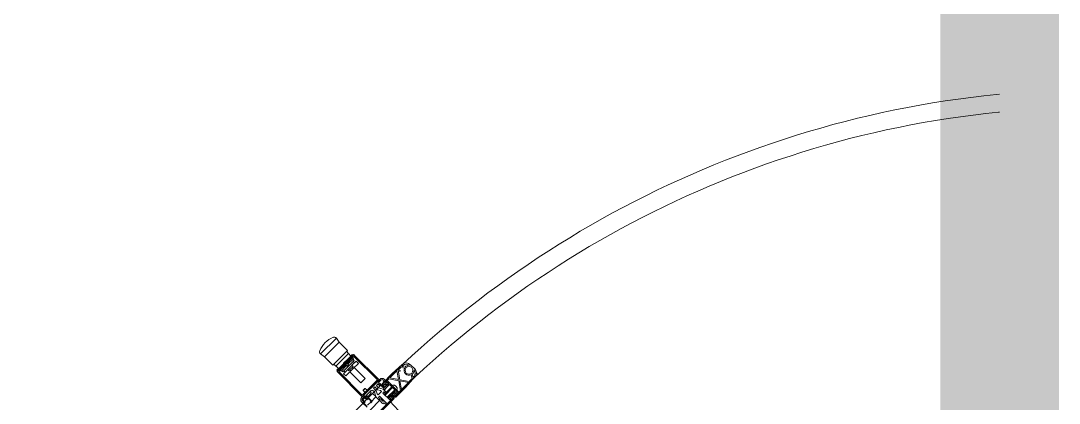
# Model space of a CAD drawing. Header units: millimetres. Extents: x 4459 to 18299, y -2909 to 3305.
# Drawn here: x 12115.1 to 12290.3, y 2522.6 to 2587.1 of the extents above; entities that cross this region are included whole.
import ezdxf
from ezdxf.xclip import XClip

# ---------------------------------------------------------------- set-up
doc = ezdxf.new("R2010")
doc.units = ezdxf.units.MM
doc.header["$LTSCALE"] = 5
doc.header["$XCLIPFRAME"] = 0
doc.layers.add('141125_RT1$0$LP-AREA_POLYLINE', color=7, linetype='Continuous', lineweight=5)
doc.layers.add('141125_RT1$0$xref_4_vitrin_kaplama$0$LP-WINDOW', color=6, linetype='Continuous', lineweight=0)
doc.layers.add('LP-UNIT_LINE', color=170, linetype='Continuous')

# ---------------------------------------------------------------- blocks, each defined once
blk = doc.blocks.new('141125_RT1$0$doner kapı')
at = {"layer": '141125_RT1$0$xref_4_vitrin_kaplama$0$LP-WINDOW'}
for p, q in [((1443277.6, 221228.4), (1443304.5, 221255.3)), ((1443304.4, 221255.4), (1443304.5, 221255.3)), ((1443309.1, 221248.6), (1443304.5, 221255.3)), ((1443284.4, 221223.8), (1443309.1, 221248.6)), ((1443298.5, 221209.7), (1443323.2, 221234.4)), ((1443309.1, 221248.6), (1443323.2, 221234.4)), ((1443321.7, 221232.9), (1443325.2, 221229.3)), ((1443277.6, 221228.5), (1443277.6, 221228.4)), ((1443284.4, 221223.8), (1443277.6, 221228.4)), ((1443284.4, 221223.8), (1443298.5, 221209.7)), ((1443303.6, 221207.8), (1443325.2, 221229.3)), ((1443334.2, 221227), (1443305.9, 221198.7)), ((1443330, 221225.6), (1443307.3, 221203)), ((1443308.8, 221198.7), (1443334.2, 221224.2)), ((1443315.5, 221198.4), (1443334.6, 221217.5)), ((1443316.7, 221212.6), (1443320.3, 221216.3)), ((1443317.9, 221214.7), (1443318.1, 221214.5)), ((1443318.5, 221215), (1443318, 221214.4)), ((1443318.3, 221215.1), (1443318.4, 221214.9)), ((1443319.5, 221215.9), (1443319.5, 221215.9)), ((1443320.3, 221216.3), (1443320.5, 221216.1)), ((1443324, 221211.1), (1443333.3, 221220.5)), ((1443324.8, 221229), (1443329.1, 221224.7)), ((1443328.7, 221225.1), (1443330.7, 221227)), ((1443330, 221225.6), (1443332.1, 221227.7)), ((1443331, 221226.7), (1443330.7, 221227)), ((1443330.7, 221209.3), (1443337.7, 221216.4)), ((1443331.9, 221221.9), (1443333.3, 221220.5)), ((1443332.1, 221227.7), (1443333.5, 221226.3)), ((1443332.4, 221219.6), (1443334.6, 221217.5)), ((1443332.8, 221215.7), (1443334.9, 221213.6)), ((1443376.6, 221184.6), (1443334.2, 221227)), ((1443334.2, 221224.2), (1443373.8, 221184.6)), ((1443337.7, 221216.4), (1443341.6, 221212.5)), ((1443300.1, 221211.3), (1443303.6, 221207.8)), ((1443304, 221208.1), (1443308.2, 221203.9)), ((1443305.2, 221200.9), (1443307.3, 221203)), ((1443305.2, 221200.9), (1443306.6, 221199.4)), ((1443307.9, 221204.2), (1443305.9, 221202.3)), ((1443306.3, 221201.9), (1443305.9, 221202.3)), ((1443305.9, 221198.7), (1443348.3, 221156.3)), ((1443348.3, 221159.1), (1443308.8, 221198.7)), ((1443311, 221201), (1443312.5, 221199.6)), ((1443312.5, 221199.6), (1443321.8, 221209)), ((1443313.3, 221200.5), (1443315.5, 221198.4)), ((1443316.5, 221195.2), (1443323.6, 221202.3)), ((1443316.7, 221212.6), (1443316.8, 221212.5)), ((1443317, 221213.5), (1443317, 221213.5)), ((1443317.2, 221200.1), (1443319.4, 221198)), ((1443320.4, 221210.4), (1443322.9, 221207.9)), ((1443320.4, 221191.3), (1443328.9, 221199.8)), ((1443322.5, 221212.5), (1443325, 221210.1)), ((1443322.9, 221207.9), (1443325, 221210.1)), ((1443323.4, 221208), (1443322.9, 221207.9)), ((1443324.9, 221209.5), (1443323.4, 221208)), ((1443324.3, 221203), (1443323.6, 221202.3)), ((1443323.6, 221202.3), (1443325.7, 221200.1)), ((1443324.3, 221203), (1443330, 221208.6)), ((1443324.9, 221209.5), (1443325, 221210.1)), ((1443326.4, 221200.9), (1443325.7, 221200.1)), ((1443326.4, 221200.9), (1443332.1, 221206.5)), ((1443328.9, 221199.8), (1443327.1, 221201.6)), ((1443327.5, 221198.4), (1443345.9, 221180)), ((1443328.9, 221199.8), (1443333.1, 221204)), ((1443330.7, 221209.3), (1443330, 221208.6)), ((1443330.7, 221209.3), (1443332.8, 221207.2)), ((1443331.4, 221205.8), (1443333.1, 221204)), ((1443332.8, 221207.2), (1443332.1, 221206.5)), ((1443333.1, 221204), (1443341.6, 221212.5)), ((1443334.6, 221205.5), (1443352.9, 221187.1)), ((1443415.8, 221210.7), (1443398.9, 221195.3)), ((1443400.3, 221193.8), (1443406.8, 221199.8)), ((1443406.8, 221199.8), (1443409.3, 221185.5)), ((1443408.5, 221201.4), (1443413.5, 221205.9)), ((1443411.4, 221185.1), (1443408.5, 221201.4)), ((1443413.5, 221205.9), (1443419.4, 221204.3)), ((1443415.2, 221207.5), (1443417.1, 221209.2)), ((1443420.4, 221206.1), (1443415.2, 221207.5)), ((1443436.7, 221203.3), (1443429.6, 221210.4)), ((1443316.5, 221195.2), (1443320.4, 221191.3)), ((1443345.9, 221180), (1443352.9, 221187.1)), ((1443378.2, 221185.9), (1443347.1, 221154.8)), ((1443348.3, 221156.3), (1443376.6, 221184.6)), ((1443373.8, 221184.6), (1443348.3, 221159.1)), ((1443375.4, 221180.2), (1443379.6, 221184.5)), ((1443377.8, 221177.7), (1443375.4, 221180.2)), ((1443398.9, 221195.3), (1443382.1, 221178.4)), ((1443384.2, 221184.1), (1443383.5, 221183.4)), ((1443383.5, 221183.4), (1443384.6, 221182.3)), ((1443383.8, 221184.5), (1443384.2, 221184.1)), ((1443384.6, 221182.3), (1443385.3, 221183)), ((1443387.3, 221183.8), (1443385.3, 221185.9)), ((1443385.3, 221183), (1443385.9, 221182.4)), ((1443385.9, 221182.4), (1443387.3, 221183.8)), ((1443387.6, 221181.1), (1443392.8, 221186.4)), ((1443388.7, 221180), (1443387.6, 221181.1)), ((1443390.2, 221183.7), (1443387.7, 221181.3)), ((1443387.7, 221181.3), (1443388.8, 221180.2)), ((1443389.9, 221181.1), (1443388.7, 221180)), ((1443388.8, 221180.2), (1443390.2, 221181.6)), ((1443390.4, 221177.8), (1443389.9, 221181.1)), ((1443410, 221163.9), (1443390.2, 221183.7)), ((1443390.2, 221181.6), (1443393, 221178.8)), ((1443392.8, 221186.4), (1443409.7, 221183.4)), ((1443394.6, 221188.1), (1443400.3, 221193.8)), ((1443409.3, 221185.5), (1443394.6, 221188.1)), ((1443409.7, 221183.4), (1443412.6, 221166.6)), ((1443427.6, 221182.3), (1443411.4, 221185.1)), ((1443411.8, 221183), (1443426, 221180.5)), ((1443414.4, 221168.3), (1443411.8, 221183)), ((1443426, 221180.5), (1443420.1, 221174)), ((1443421.5, 221172.6), (1443437.6, 221190.3)), ((1443432.2, 221187.3), (1443427.6, 221182.3)), ((1443430.6, 221193.1), (1443432.2, 221187.3)), ((1443433.8, 221189), (1443432.4, 221194.2)), ((1443435.5, 221190.9), (1443433.8, 221189)), ((1443349.8, 221166.9), (1443353.3, 221170.5)), ((1443349.8, 221167.6), (1443352.6, 221170.5)), ((1443349.8, 221167.6), (1443349.8, 221166.9)), ((1443349.8, 221166.9), (1443352.9, 221163.7)), ((1443352.6, 221170.5), (1443353.3, 221170.5)), ((1443353.3, 221170.5), (1443356.5, 221167.3)), ((1443354.4, 221162.3), (1443354.5, 221162.2)), ((1443354.9, 221158.3), (1443363.5, 221167)), ((1443357.9, 221165.9), (1443358, 221165.7)), ((1443362.5, 221164.3), (1443361.7, 221165.2)), ((1443366.3, 221167), (1443368.7, 221164.6)), ((1443367.2, 221170.7), (1443369.3, 221172.8)), ((1443371.8, 221166.1), (1443367.2, 221170.7)), ((1443368.7, 221164.6), (1443370.9, 221156.4)), ((1443369.3, 221172.8), (1443373.9, 221168.2)), ((1443373.1, 221161.3), (1443371.8, 221166.1)), ((1443373.1, 221176.5), (1443374.7, 221178.1)), ((1443375.4, 221171.3), (1443373.1, 221173.7)), ((1443373.9, 221168.2), (1443378.8, 221166.9)), ((1443374.7, 221178.1), (1443377.8, 221174.9)), ((1443380.7, 221165), (1443375, 221159.3)), ((1443383.6, 221169.1), (1443375.4, 221171.3)), ((1443378.5, 221178.4), (1443377.8, 221177.7)), ((1443377.8, 221174.9), (1443379.2, 221176.3)), ((1443379.6, 221177.4), (1443378.5, 221178.4)), ((1443378.8, 221166.9), (1443380.7, 221165)), ((1443378.9, 221176.7), (1443379.6, 221177.4)), ((1443379.2, 221176.3), (1443378.9, 221176.7)), ((1443383.5, 221177), (1443380.7, 221174.2)), ((1443380.7, 221174.2), (1443384.9, 221170)), ((1443382.1, 221178.4), (1443381.9, 221176.1)), ((1443381.9, 221176.1), (1443382.4, 221175.5)), ((1443382.4, 221175.5), (1443383.6, 221177)), ((1443382.9, 221162.6), (1443384.7, 221164.5)), ((1443394.6, 221151), (1443382.9, 221162.6)), ((1443383.1, 221174.6), (1443384.6, 221176)), ((1443386, 221171.7), (1443383.1, 221174.6)), ((1443384.6, 221176), (1443383.5, 221177)), ((1443384.6, 221175.9), (1443383.5, 221174.8)), ((1443383.5, 221174.8), (1443386.8, 221174.2)), ((1443383.6, 221177), (1443384.6, 221175.9)), ((1443389.1, 221163.6), (1443383.6, 221169.1)), ((1443384.9, 221170), (1443383.8, 221168.9)), ((1443383.8, 221168.9), (1443385.3, 221167.5)), ((1443384.7, 221164.5), (1443387.4, 221161.8)), ((1443386.2, 221176.7), (1443385.2, 221177.7)), ((1443385.3, 221167.5), (1443387.7, 221170)), ((1443393, 221178.8), (1443386, 221171.7)), ((1443398.3, 221172.8), (1443386, 221160.4)), ((1443386.5, 221159.8), (1443398.9, 221172.2)), ((1443399.4, 221171.7), (1443386.6, 221158.9)), ((1443386.9, 221179.4), (1443387.9, 221178.4)), ((1443387.2, 221170.5), (1443393.9, 221177.2)), ((1443387.7, 221170), (1443387.2, 221170.5)), ((1443387.3, 221174.3), (1443390.3, 221177.3)), ((1443387.4, 221161.8), (1443389.1, 221163.6)), ((1443402.9, 221168.2), (1443390.1, 221155.4)), ((1443403.5, 221167.6), (1443391.1, 221155.2)), ((1443393.9, 221177.2), (1443398.3, 221172.8)), ((1443398, 221159.7), (1443405.1, 221166.8)), ((1443398.9, 221172.2), (1443403.5, 221167.6)), ((1443400.2, 221175.7), (1443399.2, 221174.7)), ((1443403.6, 221164), (1443400.6, 221161)), ((1443403.3, 221175.4), (1443403.3, 221175.4)), ((1443407.4, 221163.6), (1443404, 221164.2)), ((1443405.2, 221173.5), (1443404.7, 221174)), ((1443404.7, 221155.8), (1443421.5, 221172.6)), ((1443405.1, 221166.8), (1443407.9, 221163.9)), ((1443406.9, 221169), (1443405.9, 221168)), ((1443406.3, 221162.5), (1443407.4, 221163.6)), ((1443407.4, 221161.3), (1443406.3, 221162.5)), ((1443407.9, 221163.9), (1443406.5, 221162.5)), ((1443406.5, 221162.5), (1443407.5, 221161.5)), ((1443406.6, 221172.1), (1443406.6, 221172.1)), ((1443412.6, 221166.6), (1443407.4, 221161.3)), ((1443407.5, 221161.5), (1443410, 221163.9)), ((1443420.1, 221174), (1443414.4, 221168.3)), ((1443347.1, 221147.7), (1443349.1, 221145.6)), ((1443348.5, 221153.3), (1443352.7, 221157.6)), ((1443348.8, 221148.7), (1443348.5, 221149.1)), ((1443348.6, 221150.5), (1443348.9, 221149.8)), ((1443349.6, 221149.4), (1443348.8, 221148.7)), ((1443351.8, 221155.1), (1443348.9, 221152.2)), ((1443349.1, 221145.6), (1443350.5, 221147)), ((1443349.2, 221149.7), (1443349.4, 221149.9)), ((1443350.8, 221147.2), (1443349.2, 221145.6)), ((1443349.2, 221145.6), (1443356.3, 221138.5)), ((1443349.4, 221151.3), (1443352.6, 221154.5)), ((1443352.9, 221147.9), (1443349.4, 221151.3)), ((1443349.4, 221149.9), (1443350.9, 221148.5)), ((1443350.6, 221148.4), (1443349.6, 221149.4)), ((1443349.9, 221147.7), (1443350.6, 221148.4)), ((1443350.5, 221147), (1443349.9, 221147.7)), ((1443350.9, 221148.5), (1443350.2, 221147.8)), ((1443350.2, 221147.8), (1443350.8, 221147.2)), ((1443350.6, 221145.6), (1443352.9, 221147.9)), ((1443355.2, 221141), (1443350.6, 221145.6)), ((1443352.6, 221154.5), (1443356.1, 221151)), ((1443352.7, 221157.6), (1443355.2, 221155.1)), ((1443354.2, 221155), (1443353.5, 221155.4)), ((1443354, 221154.5), (1443354.3, 221154.7)), ((1443355.5, 221153.1), (1443354, 221154.5)), ((1443355.2, 221155.1), (1443354.5, 221154.4)), ((1443354.5, 221154.4), (1443355.6, 221153.3)), ((1443358, 221155.1), (1443354.9, 221158.3)), ((1443355.9, 221157.7), (1443355, 221158.5)), ((1443356.2, 221153.8), (1443355.5, 221153.1)), ((1443355.6, 221153.3), (1443356.3, 221154)), ((1443356.1, 221151), (1443358.4, 221153.3)), ((1443356.8, 221153.2), (1443356.2, 221153.8)), ((1443356.3, 221154), (1443356.6, 221153.7)), ((1443356.6, 221153.7), (1443358, 221155.1)), ((1443358.4, 221154.8), (1443356.8, 221153.2)), ((1443364.8, 221148.4), (1443358.4, 221154.8)), ((1443358.4, 221153.3), (1443363, 221148.7)), ((1443358.9, 221157.9), (1443358.9, 221157.9)), ((1443360.3, 221159.3), (1443360.6, 221159.1)), ((1443361.1, 221159.7), (1443360.9, 221159.9)), ((1443363, 221148.7), (1443361.6, 221147.3)), ((1443361.6, 221147.3), (1443362.6, 221146.3)), ((1443362.3, 221161.4), (1443362.3, 221161.4)), ((1443362.6, 221146.3), (1443364.8, 221148.4)), ((1443370.9, 221156.5), (1443365.5, 221161.8)), ((1443370.9, 221156.4), (1443376.4, 221150.9)), ((1443371.8, 221122.9), (1443402.2, 221153.3)), ((1443399.5, 221153.2), (1443372.7, 221126.3)), ((1443375, 221159.3), (1443373.1, 221161.3)), ((1443375.5, 221155.3), (1443377.4, 221157.1)), ((1443378.2, 221152.6), (1443375.5, 221155.3)), ((1443376.4, 221150.9), (1443378.2, 221152.6)), ((1443377.6, 221149.8), (1443376.5, 221150.9)), ((1443377.4, 221157.1), (1443389, 221145.5)), ((1443382.5, 221144.9), (1443377.6, 221149.8)), ((1443381.1, 221153.4), (1443379.9, 221152.3)), ((1443379.9, 221152.3), (1443383.5, 221148.7)), ((1443379.9, 221151.6), (1443379.9, 221152.3)), ((1443382.8, 221148.7), (1443379.9, 221151.6)), ((1443382.8, 221148.7), (1443383.5, 221148.7)), ((1443384.6, 221146.3), (1443382.8, 221144.5)), ((1443384.6, 221149.9), (1443383.5, 221148.7)), ((1443387.2, 221143.6), (1443384.6, 221146.3)), ((1443386, 221160.4), (1443386.5, 221159.8)), ((1443386.8, 221140.5), (1443399.5, 221153.2)), ((1443389, 221145.5), (1443387.2, 221143.6)), ((1443391.1, 221155.2), (1443392.2, 221154.2)), ((1443394.8, 221148.7), (1443391.3, 221145.2)), ((1443392.2, 221154.2), (1443396.4, 221158.4)), ((1443395.5, 221157.2), (1443393.7, 221155.5)), ((1443393.7, 221155.5), (1443396.4, 221152.8)), ((1443396.4, 221152.8), (1443394.6, 221151)), ((1443416.7, 221125.4), (1443394.8, 221148.7)), ((1443399.5, 221153.2), (1443395.5, 221157.2)), ((1443396.4, 221158.4), (1443399.4, 221155.5)), ((1443400.8, 221156.9), (1443398, 221159.7)), ((1443399.4, 221155.5), (1443398.3, 221154.4)), ((1443398.3, 221154.4), (1443399.5, 221153.2)), ((1443400.4, 221160.6), (1443401, 221157.2)), ((1443402.2, 221158.3), (1443400.8, 221156.9)), ((1443400.8, 221154.8), (1443403.3, 221157.2)), ((1443402.2, 221153.3), (1443400.8, 221154.8)), ((1443401, 221157.2), (1443402.2, 221158.4)), ((1443403.2, 221157.3), (1443401.8, 221156.2)), ((1443401.8, 221156.2), (1443402.4, 221155.6)), ((1443402.2, 221158.4), (1443403.2, 221157.3)), ((1443403.3, 221157.2), (1443402.2, 221158.3)), ((1443402.4, 221155.6), (1443404.7, 221155.8)), ((1443404, 221158.9), (1443403, 221159.9)), ((1443404.7, 221161.6), (1443405.7, 221160.6))]:
    blk.add_line(p, q, dxfattribs=at)
for points in [[(1443317.5, 221214.3), (1443317.5, 221214.3), (1443317.5, 221214.3), (1443317.5, 221214.4), (1443317.6, 221214.4), (1443317.6, 221214.4), (1443317.6, 221214.5), (1443317.6, 221214.5), (1443317.7, 221214.5), (1443317.7, 221214.5), (1443317.7, 221214.6), (1443317.7, 221214.6), (1443317.7, 221214.6), (1443317.8, 221214.6), (1443317.8, 221214.6), (1443317.8, 221214.7), (1443317.8, 221214.7), (1443317.8, 221214.7), (1443317.8, 221214.7), (1443317.8, 221214.7), (1443317.9, 221214.7), (1443317.9, 221214.7), (1443317.9, 221214.7), (1443317.9, 221214.7), (1443317.9, 221214.7)], [(1443318.3, 221215.1), (1443318.3, 221215.1), (1443318.3, 221215.1), (1443318.2, 221215.1), (1443318.2, 221215.1), (1443318.3, 221215.1), (1443318.3, 221215.1), (1443318.3, 221215.1), (1443318.3, 221215.1), (1443318.3, 221215.1), (1443318.3, 221215.2), (1443318.3, 221215.2), (1443318.3, 221215.2), (1443318.4, 221215.2), (1443318.4, 221215.2), (1443318.4, 221215.3), (1443318.4, 221215.3), (1443318.5, 221215.3), (1443318.5, 221215.3), (1443318.5, 221215.4), (1443318.5, 221215.4), (1443318.6, 221215.4), (1443318.6, 221215.4), (1443318.6, 221215.5), (1443318.7, 221215.5)], [(1443318.5, 221215), (1443318.5, 221215), (1443318.5, 221215), (1443318.5, 221215), (1443318.5, 221215), (1443318.5, 221215), (1443318.5, 221215), (1443318.5, 221215), (1443318.5, 221215), (1443318.5, 221215), (1443318.5, 221215), (1443318.5, 221215), (1443318.5, 221215), (1443318.5, 221215), (1443318.5, 221215), (1443318.5, 221215), (1443318.5, 221215), (1443318.5, 221215), (1443318.5, 221215), (1443318.5, 221215), (1443318.5, 221215), (1443318.5, 221215), (1443318.5, 221215), (1443318.5, 221215), (1443318.5, 221215)], [(1443318, 221214.4), (1443318, 221214.4), (1443318, 221214.4), (1443318, 221214.4), (1443318, 221214.4), (1443318, 221214.4), (1443318, 221214.4), (1443318, 221214.4), (1443318, 221214.4), (1443318, 221214.4), (1443318, 221214.4), (1443318, 221214.4), (1443318, 221214.4), (1443318, 221214.4), (1443318, 221214.4), (1443318, 221214.4), (1443318, 221214.4), (1443318, 221214.4), (1443318, 221214.4), (1443318, 221214.4), (1443318, 221214.4), (1443318, 221214.4), (1443318, 221214.4), (1443318, 221214.4), (1443318, 221214.4)], [(1443404.6, 221174.5), (1443404.7, 221174.5), (1443404.7, 221174.5), (1443404.7, 221174.4), (1443404.7, 221174.4), (1443404.7, 221174.4), (1443404.7, 221174.4), (1443404.7, 221174.4), (1443404.8, 221174.4), (1443404.8, 221174.4), (1443404.8, 221174.4), (1443404.8, 221174.3), (1443404.8, 221174.3), (1443404.8, 221174.3), (1443404.8, 221174.3), (1443404.8, 221174.3), (1443404.8, 221174.3), (1443404.9, 221174.3), (1443404.9, 221174.3), (1443404.9, 221174.3), (1443404.9, 221174.3), (1443404.9, 221174.3), (1443404.9, 221174.3), (1443404.9, 221174.3), (1443404.9, 221174.3)], [(1443405.5, 221173.7), (1443405.5, 221173.7), (1443405.5, 221173.7), (1443405.5, 221173.7), (1443405.5, 221173.7), (1443405.5, 221173.6), (1443405.5, 221173.6), (1443405.5, 221173.6), (1443405.5, 221173.6), (1443405.5, 221173.6), (1443405.5, 221173.6), (1443405.5, 221173.6), (1443405.5, 221173.6), (1443405.6, 221173.6), (1443405.6, 221173.6), (1443405.6, 221173.6), (1443405.6, 221173.5), (1443405.6, 221173.5), (1443405.6, 221173.5), (1443405.6, 221173.5), (1443405.6, 221173.5), (1443405.7, 221173.5), (1443405.7, 221173.5), (1443405.7, 221173.4), (1443405.7, 221173.4)]]:
    blk.add_lwpolyline(points, dxfattribs=at)
for centre, radius in [((1444595.1, 219944.9), 1730), ((1444595.1, 219944.9), 1700), ((1443411.8, 221200), 0.5), ((1443411.8, 221200), 0.25), ((1443427.1, 221200.9), 6.5), ((1443440.3, 221195.6), 0.5)]:
    blk.add_circle(centre, radius, dxfattribs=at)
for centre, radius, start, end in [((1443313.9, 221219.1), 40.2, 111.5942, 158.4058), ((1443300.9, 221251.8), 5, 45, 111.5942), ((1443281.1, 221232), 5, 158.4058, 225), ((1443321.7, 221211.3), 5.18, 104.863, 114.5615), ((1443319.6, 221215.8), 0.166, 114.5615, 135), ((1443334.3, 221226.9), 0.5, 315, 201.4218), ((1443306.1, 221198.6), 0.5, 68.5782, 315), ((1443321.7, 221211.3), 5.18, 155.4385, 165.137), ((1443317.1, 221213.3), 0.166, 135, 155.4385), ((1443422.5, 221203.3), 10, 45, 132.4688), ((1443422.5, 221203.3), 8, 48.5503, 132.4688), ((1443427.1, 221200.9), 8.5, 155.8309, 294.1691), ((1443427.1, 221200.9), 8.5, 85.2795, 141.7563), ((1443427.1, 221200.9), 8.5, 308.2437, 4.7205), ((1443429.6, 221196.3), 8, 317.6666, 41.4497), ((1443429.6, 221196.3), 10, 323.6269, 45), ((1443376.8, 221184.5), 0.5, 201.4218, 225), ((1443376.8, 221184.5), 0.5, 45, 135), ((1443381.7, 221182.3), 5, 45, 135), ((1443381.7, 221182.3), 3, 45, 135), ((1443386, 221178.6), 1.2, 45, 225), ((1443355.2, 221165), 8, 332.8334, 344.0097), ((1443361.4, 221163.2), 1.6, 344.0097, 43), ((1443364.9, 221165.5), 2, 45, 135), ((1443374.5, 221175.1), 2, 135, 225), ((1443387, 221177.6), 1.2, 225, 45), ((1443386.9, 221174.7), 0.5, 260, 315), ((1443390, 221177.7), 0.5, 315, 10), ((1443401.3, 221174.5), 1.6, 74.0097, 133), ((1443399.5, 221168.3), 8, 62.6075, 74.0097), ((1443403.1, 221175.3), 0.166, 45, 62.6075), ((1443404, 221163.7), 0.5, 80, 135), ((1443406.5, 221171.9), 0.166, 27.3925, 45), ((1443399.5, 221168.3), 8, 15.9903, 27.3925), ((1443405.7, 221170.1), 1.6, 317, 15.9903), ((1444595.1, 219944.9), 1713, 135.2981, 179.6321), ((1443350.6, 221151.2), 5, 135, 225), ((1443350.6, 221151.2), 3, 135, 225), ((1443349.9, 221151.1), 1.5, 135, 205), ((1443349.1, 221149.8), 0.2, 205, 315), ((1443352.8, 221154), 1.5, 65, 135), ((1444595.1, 219944.9), 1730, 135.77, 135.9191), ((1443354.1, 221154.9), 0.2, 315, 65), ((1443357, 221158.9), 1.6, 227, 285.9903), ((1444595.1, 219944.9), 1722, 135.732, 135.965), ((1443355.2, 221165), 8, 285.9903, 297.1666), ((1444595.1, 219944.9), 1730, 135.2981, 135.6293), ((1443355.2, 221165), 7.99, 297.1963, 312.0224), ((1443355.2, 221165), 7.99, 317.9776, 332.8037), ((1444595.1, 219944.9), 1722, 135.2995, 135.6322), ((1443400.9, 221160.7), 0.5, 135, 190), ((1443403.9, 221160.8), 1.2, 45, 225), ((1443404.8, 221159.8), 1.2, 225, 45)]:
    blk.add_arc(centre, radius, start, end, dxfattribs=at)
for centre, major_axis, ratio, start_param, end_param in [((1443321.9, 221211.5), (-3.96, 3.32), 0.145095, 0.160008, 0.343593), ((1443321.4, 221211.1), (-3.32, 3.96), 0.145095, 5.939592, 6.123177), ((1443321.7, 221211.3), (5.02, -1.25), 0.985572, 2.250642, 2.434228), ((1443321.6, 221211.3), (-1.25, 5.02), 0.985572, 0.707365, 0.89095), ((1443399.6, 221168.3), (5.22, -6.06), 0.996174, 1.738079, 1.948374), ((1443399.7, 221168.2), (5.14, 6.12), 0.006472, 5.979451, 6.189746), ((1443399.4, 221168.5), (6.12, 5.14), 0.006472, 0.093439, 0.303734), ((1443399.6, 221168.3), (6.06, -5.22), 0.996174, 1.193219, 1.403514), ((1443356.5, 221163.7), (5.28, 5.28), 0.778775, 4.656788, 4.76799)]:
    blk.add_ellipse(centre, major_axis=major_axis, ratio=ratio, start_param=start_param, end_param=end_param, dxfattribs=at)
blk = doc.blocks.new('141125_RT1$0$1b')
blk.add_blockref('141125_RT1$0$doner kapı', (-1433540.6, -255447.4, 0))
blk = doc.blocks.new('plan3')
at = {"layer": 'LP-UNIT_LINE', "color": 252, "lineweight": 100, "ltscale": 0.1, "const_width": 20, "elevation": 0}
blk.add_lwpolyline([(27603.18, -5413.89), (27603.18, -8043.77), (25002.79, -8043.77), (25002.79, -5413.89)], close=True, dxfattribs=at)
at = {"layer": '141125_RT1$0$LP-AREA_POLYLINE', "color": 1}
ref = blk.add_blockref('141125_RT1$0$1b', (26514.91, -2458.74, 0), dxfattribs=dict(at, xscale=0.1, yscale=0.1, zscale=0.1))
XClip(ref).set_block_clipping_path([(-15121.2760994773, -55113.8881636893), (10882.6560342088, -29551.521552127)])

msp = doc.modelspace()

# ---------------------------------------------------------------- block references
msp.add_blockref('plan3', (-15322.97, 8411.55))

doc.saveas('drawing.dxf')
